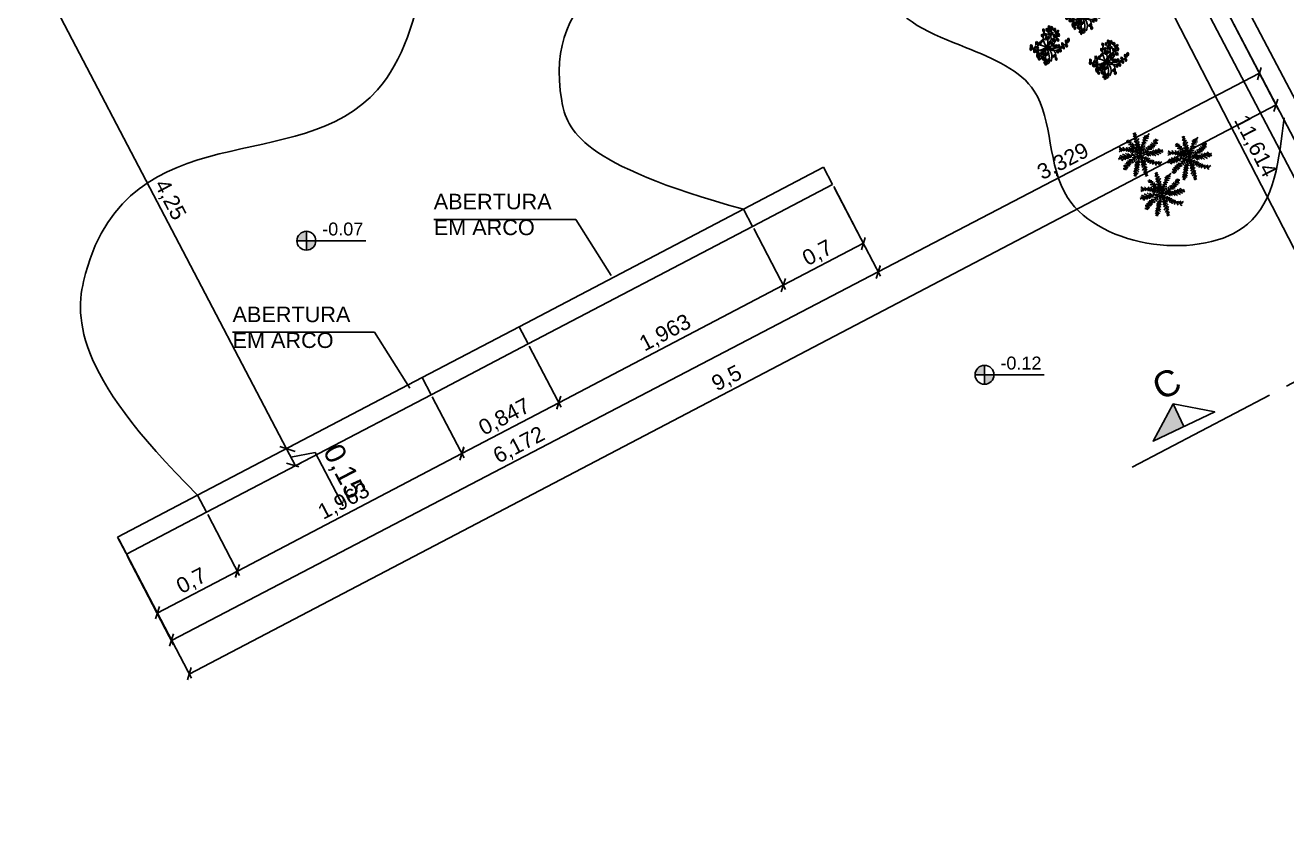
# Model space of a CAD drawing. Header units: millimetres. Extents: x 313 to 493, y 47 to 181.
# Drawn here: x 368.95 to 378.72, y 72.95 to 79.1 of the extents above; entities that cross this region are included whole.
import ezdxf

# ---------------------------------------------------------------- set-up
doc = ezdxf.new("R2010")
doc.units = ezdxf.units.MM
doc.header["$LTSCALE"] = 0.05
doc.header["$MEASUREMENT"] = 0
doc.header["$PDMODE"] = 3
doc.linetypes.add('ACAD_ISO03W100', pattern=[30, 12, -18])
doc.linetypes.add('ACAD_ISO04W100', pattern=[30, 24, -3, 0, -3])
for name, color, linetype in [('01', 1, 'Continuous'), ('02', 2, 'Continuous'), ('03', 3, 'Continuous'), ('05', 5, 'Continuous'), ('1', 1, 'Continuous'), ('BAN', 13, 'Continuous'), ('CORTE', 6, 'ACAD_ISO04W100'), ('TRACEJADO', 7, 'ACAD_ISO03W100'), ('VE', 82, 'Continuous'), ('VEGETAÇÃO', 112, 'Continuous')]:
    doc.layers.add(name, color=color, linetype=linetype)
doc.styles.get("Standard").update_dxf_attribs({"font": 'arial.ttf'})
doc.dimstyles.new('ISO-25', dxfattribs={"dimscale": 0.04, "dimtxt": 4, "dimasz": 2.5, "dimexe": 1.25, "dimexo": 0.625, "dimtad": 1, "dimdec": 3, "dimtxsty": 'Standard', "dimblk": 'OBLIQUE', "dimcen": 2.5, "dimadec": 0, "dimazin": 0, "dimtfac": 1, "dimtdec": 3, "dimtmove": 0, "dimatfit": 3, "dimldrblk": 'OBLIQUE', "dimfxl": 1, "dimarcsym": 0})

# ---------------------------------------------------------------- blocks, each defined once
blk = doc.blocks.new('_Oblique')
at = {"layer": 'TRACEJADO', "color": 0, "lineweight": -2}
blk.add_line((-0.5, -0.5), (0.5, 0.5), dxfattribs=at)
blk = doc.blocks.new('*D86')
at = {"layer": 'BAN', "color": 0}
blk.add_arc((376.1914, 83.4832), 0.268, 297.63819, 90, dxfattribs=at)
at = {"layer": 'Defpoints', "color": 0}
for p in [(376.1914, 84.0446), (376.1914, 83.4832), (376.1914, 83.4832), (376.454, 83.4294), (379.4742, 77.214)]:
    blk.add_point(p, dxfattribs=at)
at = {"layer": 'BAN', "color": 0, "xscale": 0.075, "yscale": 0.075, "zscale": 0.075}
for p, rotation in [((376.1914, 83.7512), 180), ((376.3158, 83.2457), 207.6381895532806)]:
    blk.add_blockref('_Oblique', p, dxfattribs=dict(at, rotation=rotation))
at = {"layer": 'BAN', "color": 0, "insert": (376.5294, 83.5663), "char_height": 0.12, "attachment_point": 5, "rotation": 283.81909}
blk.add_mtext('152°', dxfattribs=at)
blk = doc.blocks.new('*D89')
at = {"layer": 'BAN', "color": 0}
for p, q in [((376.0248, 83.4376), (375.8877, 83.3657)), ((375.9209, 83.3831), (379.2207, 77.0813)), ((379.3247, 77.1357), (379.1875, 77.0639))]:
    blk.add_line(p, q, dxfattribs=at)
at = {"layer": 'Defpoints', "color": 0}
for p in [(376.0414, 83.4463), (379.2207, 77.0813), (379.3413, 77.1444)]:
    blk.add_point(p, dxfattribs=at)
at = {"layer": 'BAN', "color": 0, "xscale": 0.075, "yscale": 0.075, "zscale": 0.075}
for p, rotation in [((375.9209, 83.3831), 117.6381895532819), ((379.2207, 77.0813), 297.6381895532819)]:
    blk.add_blockref('_Oblique', p, dxfattribs=dict(at, rotation=rotation))
at = {"layer": 'BAN', "color": 0, "insert": (377.6513, 80.2744), "char_height": 0.12, "attachment_point": 5, "rotation": 297.63819}
blk.add_mtext('7,114', dxfattribs=at)
blk = doc.blocks.new('*D90')
at = {"layer": 'BAN', "color": 0}
for p, q in [((376.0137, 83.4319), (375.6956, 83.2679)), ((381.0509, 72.9624), (375.7289, 83.285)), ((381.3357, 73.1093), (381.0176, 72.9453))]:
    blk.add_line(p, q, dxfattribs=at)
at = {"layer": 'Defpoints', "color": 0}
for p in [(376.0304, 83.4405), (375.7289, 83.285), (381.3524, 73.1179)]:
    blk.add_point(p, dxfattribs=at)
at = {"layer": 'BAN', "color": 0, "xscale": 0.075, "yscale": 0.075, "zscale": 0.075}
for p, rotation in [((375.7289, 83.285), 117.274179148683), ((381.0509, 72.9624), 297.2741791486831)]:
    blk.add_blockref('_Oblique', p, dxfattribs=dict(at, rotation=rotation))
at = {"layer": 'BAN', "color": 0, "insert": (378.4707, 78.1654), "char_height": 0.12, "attachment_point": 5, "rotation": 297.27418}
blk.add_mtext('11,614', dxfattribs=at)
blk = doc.blocks.new('veg_4')
at = {"layer": 'VEGETAÇÃO'}
h = blk.add_hatch(color=1, dxfattribs=at)
edge = h.paths.add_edge_path()
edge.add_ellipse((0.123, 0.2), major_axis=(0.0372, 0.0405), ratio=0.833333, start_angle=272.3395, end_angle=383.3629)
edge.add_ellipse((0.143, 0.248), major_axis=(0.00121, 0.00132), ratio=0.833333, start_angle=23.3629, end_angle=107.1376)
edge.add_ellipse((0.195, 0.227), major_axis=(0.0455, 0.0495), ratio=0.833333, start_angle=107.1376, end_angle=191.571)
edge = h.paths.add_edge_path()
edge.add_ellipse((0.212, 0.116), major_axis=(0.0372, 0.0405), ratio=0.833333, start_angle=43.8385, end_angle=154.8618)
edge.add_ellipse((0.166, 0.093), major_axis=(0.00121, 0.00132), ratio=0.833333, start_angle=154.8618, end_angle=238.6366)
edge.add_ellipse((0.155, 0.149), major_axis=(0.0455, 0.0495), ratio=0.833333, start_angle=238.6366, end_angle=323.07)
edge = h.paths.add_edge_path()
edge.add_ellipse((0.086, 0.115), major_axis=(0.0372, 0.0405), ratio=0.833333, start_angle=272.3395, end_angle=383.3629)
edge.add_ellipse((0.106, 0.162), major_axis=(0.00121, 0.00132), ratio=0.833333, start_angle=23.3629, end_angle=107.1376)
edge.add_ellipse((0.158, 0.141), major_axis=(0.0455, 0.0495), ratio=0.833333, start_angle=107.1376, end_angle=191.571)
edge = h.paths.add_edge_path()
edge.add_ellipse((-0.189, -0.139), major_axis=(0.208, 0.227), ratio=0.833333, start_angle=353.8297, end_angle=358.7026, ccw=False)
edge.add_ellipse((0.069, 0.113), major_axis=(0.0372, 0.0405), ratio=0.833333, start_angle=190.0326, end_angle=204.4039)
edge.add_ellipse((0.05, 0.065), major_axis=(0.00121, 0.00132), ratio=0.833333, start_angle=204.4039, end_angle=288.1787)
edge.add_ellipse((-0.002, 0.085), major_axis=(0.0455, 0.0495), ratio=0.833333, start_angle=288.1787, end_angle=372.6121)
edge.add_ellipse((0.069, 0.113), major_axis=(0.0372, 0.0405), ratio=0.833333, start_angle=93.3806, end_angle=162.4997)
h = blk.add_hatch(color=1, dxfattribs=at)
edge = h.paths.add_edge_path()
edge.add_ellipse((0.604, -0.157), major_axis=(0.0455, 0.0495), ratio=0.833333, start_angle=107.1376, end_angle=191.571)
edge.add_ellipse((0.533, -0.184), major_axis=(0.0372, 0.0405), ratio=0.833333, start_angle=272.3395, end_angle=383.3629)
edge.add_ellipse((0.553, -0.136), major_axis=(0.00121, 0.00132), ratio=0.833333, start_angle=23.3629, end_angle=107.1376)
edge = h.paths.add_edge_path()
edge.add_ellipse((0.581, -0.058), major_axis=(0.0372, 0.0405), ratio=0.833333, start_angle=93.3806, end_angle=204.4039)
edge.add_ellipse((0.562, -0.106), major_axis=(0.00121, 0.00132), ratio=0.833333, start_angle=204.4039, end_angle=288.1787)
edge.add_ellipse((0.51, -0.086), major_axis=(0.0455, 0.0495), ratio=0.833333, start_angle=288.1787, end_angle=372.6121)
edge = h.paths.add_edge_path()
edge.add_ellipse((0.211, -0.192), major_axis=(0.0372, 0.0405), ratio=0.833333, start_angle=272.3395, end_angle=383.3629)
edge.add_ellipse((0.231, -0.144), major_axis=(0.00121, 0.00132), ratio=0.833333, start_angle=23.3629, end_angle=107.1376)
edge.add_ellipse((0.283, -0.165), major_axis=(0.0455, 0.0495), ratio=0.833333, start_angle=107.1376, end_angle=191.571)
edge = h.paths.add_edge_path()
edge.add_ellipse((0.386, -0.011), major_axis=(0.0455, 0.0495), ratio=0.833333, start_angle=107.1376, end_angle=191.571)
edge.add_ellipse((0.315, -0.038), major_axis=(0.0372, 0.0405), ratio=0.833333, start_angle=272.3395, end_angle=383.3629)
edge.add_ellipse((0.335, 0.01), major_axis=(0.00121, 0.00132), ratio=0.833333, start_angle=23.3629, end_angle=107.1376)
edge = h.paths.add_edge_path()
edge.add_ellipse((0.153, -0.12), major_axis=(0.0372, 0.0405), ratio=0.833333, start_angle=272.3395, end_angle=383.3629)
edge.add_ellipse((0.173, -0.072), major_axis=(0.00121, 0.00132), ratio=0.833333, start_angle=23.3629, end_angle=107.1376)
edge.add_ellipse((0.225, -0.093), major_axis=(0.0455, 0.0495), ratio=0.833333, start_angle=107.1376, end_angle=191.571)
h = blk.add_hatch(color=1, dxfattribs=at)
edge = h.paths.add_edge_path()
edge.add_ellipse((-0.206, -0.301), major_axis=(0.0455, 0.0495), ratio=0.833333, start_angle=107.1376, end_angle=191.571)
edge.add_ellipse((-0.278, -0.327), major_axis=(0.0372, 0.0405), ratio=0.833333, start_angle=272.3395, end_angle=383.3629)
edge.add_ellipse((-0.258, -0.28), major_axis=(0.00121, 0.00132), ratio=0.833333, start_angle=23.3629, end_angle=107.1376)
edge = h.paths.add_edge_path()
edge.add_ellipse((-0.263, -0.202), major_axis=(0.0455, 0.0495), ratio=0.833333, start_angle=238.6366, end_angle=323.07)
edge.add_ellipse((-0.206, -0.235), major_axis=(0.0372, 0.0405), ratio=0.833333, start_angle=43.8385, end_angle=154.8618)
edge.add_ellipse((-0.252, -0.258), major_axis=(0.00121, 0.00132), ratio=0.833333, start_angle=154.8618, end_angle=238.6366)
edge = h.paths.add_edge_path()
edge.add_ellipse((-0.037, -0.414), major_axis=(0.0372, 0.0405), ratio=0.833333, start_angle=272.3395, end_angle=383.3629)
edge.add_ellipse((-0.017, -0.366), major_axis=(0.00121, 0.00132), ratio=0.833333, start_angle=23.3629, end_angle=107.1376)
edge.add_ellipse((0.034, -0.387), major_axis=(0.0455, 0.0495), ratio=0.833333, start_angle=107.1376, end_angle=191.571)
h = blk.add_hatch(color=1, dxfattribs=at)
edge = h.paths.add_edge_path()
edge.add_ellipse((0.227, -0.417), major_axis=(0.0372, 0.0405), ratio=0.833333, start_angle=225.3065, end_angle=336.3299)
edge.add_ellipse((0.273, -0.394), major_axis=(0.00121, 0.00132), ratio=0.833333, start_angle=336.3299, end_angle=420.1046)
edge.add_ellipse((0.286, -0.45), major_axis=(0.0455, 0.0495), ratio=0.833333, start_angle=60.1046, end_angle=144.538)
edge = h.paths.add_edge_path()
edge.add_ellipse((0.341, -0.489), major_axis=(0.0455, 0.0495), ratio=0.833333, start_angle=107.1376, end_angle=191.571)
edge.add_ellipse((0.269, -0.516), major_axis=(0.0372, 0.0405), ratio=0.833333, start_angle=272.3395, end_angle=383.3629)
edge.add_ellipse((0.289, -0.468), major_axis=(0.00121, 0.00132), ratio=0.833333, start_angle=23.3629, end_angle=107.1376)
edge = h.paths.add_edge_path()
edge.add_ellipse((0.085, -0.647), major_axis=(0.0455, 0.0495), ratio=0.833333, start_angle=60.1046, end_angle=144.538)
edge.add_ellipse((0.026, -0.615), major_axis=(0.0372, 0.0405), ratio=0.833333, start_angle=225.3065, end_angle=336.3299)
edge.add_ellipse((0.072, -0.591), major_axis=(0.00121, 0.00132), ratio=0.833333, start_angle=336.3299, end_angle=420.1046)
edge = h.paths.add_edge_path()
edge.add_ellipse((-0.005, -0.571), major_axis=(0.0372, 0.0405), ratio=0.833333, start_angle=225.3065, end_angle=336.3299)
edge.add_ellipse((0.041, -0.548), major_axis=(0.00121, 0.00132), ratio=0.833333, start_angle=336.3299, end_angle=420.1046)
edge.add_ellipse((0.054, -0.604), major_axis=(0.0455, 0.0495), ratio=0.833333, start_angle=60.1046, end_angle=144.538)
at = {"layer": 'VEGETAÇÃO', "color": 82}
for centre, major_axis, start_param, end_param in [((0.152, 0.304), (0.0372, 0.0405), 1.629798, 3.567521), ((0.081, 0.276), (0.0455, 0.0495), 5.029667, 6.503308), ((-0.008, 0.097), (0.0455, 0.0495), 1.869905, 3.343546), ((-0.079, 0.07), (0.0372, 0.0405), 4.753222, 6.690944), ((0.012, 0.225), (0.0372, 0.0405), 1.629798, 3.567521), ((-0.189, -0.139), (0.208, 0.227), 5.925192, 6.54651), ((0.426, 0.125), (0.334, 0.363), 2.047813, 2.543694), ((0.061, -0.223), (0.173, 0.188), 0.985249, 1.211928), ((-0.06, 0.197), (0.0455, 0.0495), 5.029667, 6.503308), ((0.076, 0.017), (0.0372, 0.0405), 1.448434, 2.52686), ((0.076, 0.017), (0.0372, 0.0405), 2.52686, 3.386156), ((0.099, 0.237), (0.0372, 0.0405), 1.629798, 3.567521), ((0.003, 0.002), (0.0455, 0.0495), 5.521856, 6.321943), ((0.003, 0.002), (0.0455, 0.0495), 4.848302, 5.521856), ((-0.189, -0.139), (0.208, 0.227), 5.079858, 5.925192), ((-0.087, -0.033), (0.193, 0.21), 4.583109, 5.499352), ((0.028, 0.209), (0.0455, 0.0495), 5.029667, 6.503308), ((-0.087, -0.033), (0.193, 0.21), 5.499352, 6.416074), ((0.076, 0.017), (0.174, 0.189), 4.949562, 7.08079), ((0.148, 0.029), (0.0455, 0.0495), 1.656113, 2.456737), ((0.148, 0.029), (0.0455, 0.0495), 2.456737, 3.129754), ((0.076, 0.017), (0.0372, 0.0405), 4.53943, 5.30105), ((0.076, 0.017), (0.0372, 0.0405), 5.30105, 6.477152), ((0.221, 0.288), (0.0372, 0.0405), 1.629798, 3.567521), ((0.149, 0.26), (0.0455, 0.0495), 5.029667, 6.503308), ((0.348, -0.221), (0.208, 0.227), 0.714181, 1.389356), ((0.275, -0.029), (0.0455, 0.0495), 1.656113, 2.087601), ((0.284, 0.09), (0.0372, 0.0405), 1.629798, 3.567521), ((0.203, -0.04), (0.0372, 0.0405), 5.174936, 6.477152), ((0.296, 0.243), (0.0372, 0.0405), 1.629798, 3.567521), ((0.213, 0.061), (0.0455, 0.0495), 5.029667, 6.503308), ((0.225, 0.215), (0.0455, 0.0495), 5.029667, 6.503308), ((0.277, 0.195), (0.00121, 0.00132), 3.567521, 5.029667), ((0.359, 0.166), (0.0372, 0.0405), 0.765126, 2.702849), ((0.312, 0.143), (0.00121, 0.00132), 2.702849, 4.164995), ((0.301, 0.2), (0.0455, 0.0495), 4.164995, 5.638636), ((0.392, 0.116), (0.0372, 0.0405), 1.629798, 3.567521), ((0.32, 0.088), (0.0455, 0.0495), 5.029667, 6.503308), ((0.372, 0.068), (0.00121, 0.00132), 3.567521, 5.029667), ((0.639, -0.012), (0.0372, 0.0405), 1.629798, 3.567521), ((0.568, -0.04), (0.0455, 0.0495), 5.029667, 6.503308), ((-0.294, -0.243), (0.0455, 0.0495), 1.869905, 3.343546), ((-0.297, -0.176), (0.0372, 0.0405), 1.629798, 3.567521), ((-0.366, -0.27), (0.0372, 0.0405), 4.753222, 6.690944), ((-0.368, -0.204), (0.0455, 0.0495), 5.029667, 6.503308), ((-0.104, -0.003), (0.208, 0.227), 3.088661, 3.734362), ((-0.096, -0.015), (0.208, 0.227), 3.088661, 3.707368), ((-0.305, -0.739), (0.432, 0.47), 0.554412, 0.698053), ((-0.161, -0.096), (0.0372, 0.0405), 1.629798, 3.567521), ((-0.132, -0.319), (0.0455, 0.0495), 1.869905, 3.343546), ((-0.232, -0.124), (0.0455, 0.0495), 5.029667, 6.503308), ((-0.126, -0.22), (0.0455, 0.0495), 1.869905, 3.119336), ((-0.183, -0.298), (0.00121, 0.00132), 0.407759, 1.869905), ((-0.203, -0.346), (0.0372, 0.0405), 0.098546, 0.407759), ((-0.18, -0.144), (0.00121, 0.00132), 3.567521, 5.029667), ((-0.178, -0.199), (0.00121, 0.00132), 0.407759, 1.869905), ((-0.198, -0.247), (0.0372, 0.0405), 0.115686, 0.407759), ((-0.126, -0.22), (0.0455, 0.0495), 3.119336, 3.343546), ((0.061, -0.223), (0.173, 0.188), 2.421179, 2.567912), ((-0.104, -0.003), (0.208, 0.227), 3.734362, 4.555313), ((-0.096, -0.015), (0.208, 0.227), 3.707368, 4.555313), ((-0.203, -0.346), (0.0372, 0.0405), 5.265404, 6.381731), ((0.061, -0.223), (0.173, 0.188), 1.782722, 2.143097), ((-0.198, -0.247), (0.0372, 0.0405), 4.753222, 6.398871), ((-0.305, -0.739), (0.432, 0.47), 0.151827, 0.554412), ((-0.079, -0.107), (0.0372, 0.0405), 1.629798, 2.512954), ((-0.079, -0.107), (0.0372, 0.0405), 2.512954, 3.567521), ((-0.15, -0.135), (0.0455, 0.0495), 6.247694, 6.503308), ((0.061, -0.223), (0.173, 0.188), 1.462425, 1.613832), ((-0.15, -0.135), (0.0455, 0.0495), 5.029667, 6.247694), ((-0.098, -0.155), (0.00121, 0.00132), 3.567521, 5.029667), ((-0.268, -0.149), (0.263, 0.287), 4.490143, 5.168516), ((-0.029, -0.067), (0.0372, 0.0405), 2.070067, 2.702849), ((-0.075, -0.089), (0.00121, 0.00132), 2.702849, 4.164995), ((-0.029, -0.067), (0.0372, 0.0405), 0.765126, 2.070067), ((-0.087, -0.033), (0.0455, 0.0495), 4.164995, 5.549789), ((0.027, -0.273), (0.0455, 0.0495), 1.869905, 3.343546), ((-0.087, -0.033), (0.0455, 0.0495), 5.549789, 5.638636), ((-0.024, -0.252), (0.00121, 0.00132), 0.407759, 1.869905), ((-0.044, -0.3), (0.0372, 0.0405), 4.753222, 6.690944), ((0.426, 0.125), (0.334, 0.363), 2.543694, 3.014421), ((0.478, -0.315), (0.334, 0.363), 2.047813, 2.544905), ((0.049, -0.028), (0.00121, 0.00132), 3.386156, 4.848302), ((0.056, -0.031), (0.00121, 0.00132), 3.567521, 5.029667), ((0.014, -0.494), (0.208, 0.227), 6.063034, 6.966713), ((0.076, 0.017), (0.174, 0.189), 3.917902, 4.949562), ((0.303, 0.255), (0.365, 0.398), 3.465529, 3.943075), ((-0.695, -0.686), (0.611, 0.666), 5.668207, 5.955464), ((-0.088, -0.496), (0.208, 0.227), 5.726134, 6.54651), ((0.348, -0.221), (0.208, 0.227), 1.389356, 2.180833), ((0.296, -0.01), (0.208, 0.227), 3.088661, 3.871495), ((0.275, -0.029), (0.0455, 0.0495), 2.087601, 3.129754), ((0.06, -0.221), (0.173, 0.188), 6.173282, 6.379874), ((0.203, -0.04), (0.0372, 0.0405), 4.53943, 5.174936), ((0.014, -0.494), (0.208, 0.227), 5.500061, 6.063034), ((0.296, -0.01), (0.208, 0.227), 3.871495, 4.555313), ((0.303, 0.255), (0.365, 0.398), 3.943075, 4.701854), ((0.253, -0.198), (0.0455, 0.0495), 4.848302, 6.321943), ((0.38, -0.306), (0.0455, 0.0495), 1.869905, 3.343546), ((0.329, -0.285), (0.00121, 0.00132), 0.407759, 1.869905), ((0.309, -0.333), (0.0372, 0.0405), 4.753222, 6.690944), ((0.397, -0.169), (0.0372, 0.0405), 1.629798, 3.567521), ((0.326, -0.197), (0.0455, 0.0495), 5.029667, 6.503308), ((0.378, -0.217), (0.00121, 0.00132), 3.567521, 5.029667), ((0.45, -0.285), (0.0455, 0.0495), 1.869905, 3.343546), ((0.398, -0.264), (0.00121, 0.00132), 0.407759, 1.869905), ((0.378, -0.311), (0.0372, 0.0405), 4.753222, 6.690944), ((0.491, -0.125), (0.0372, 0.0405), 1.629798, 3.567521), ((0.42, -0.153), (0.0455, 0.0495), 5.029667, 6.503308), ((0.527, -0.205), (0.0455, 0.0495), 1.869905, 3.343546), ((0.472, -0.173), (0.00121, 0.00132), 3.567521, 5.029667), ((0.475, -0.184), (0.00121, 0.00132), 0.407759, 1.869905), ((-0.13, -0.409), (0.0455, 0.0495), 1.869905, 3.343546), ((-0.268, -0.149), (0.263, 0.287), 4.192798, 4.490143), ((-0.181, -0.388), (0.00121, 0.00132), 0.407759, 1.869905), ((-0.201, -0.436), (0.0372, 0.0405), 4.753222, 6.690944), ((-0.203, -0.346), (0.0372, 0.0405), 4.753222, 5.265404), ((0.061, -0.223), (0.173, 0.188), 2.796039, 2.951783), ((-0.083, -0.487), (0.0455, 0.0495), 1.869905, 3.343546), ((-0.078, -0.377), (0.0455, 0.0495), 2.286016, 3.343546), ((-0.078, -0.377), (0.0455, 0.0495), 1.869905, 2.286016), ((-0.134, -0.466), (0.00121, 0.00132), 0.407759, 1.869905), ((-0.154, -0.514), (0.0372, 0.0405), 4.753222, 6.690944), ((-0.129, -0.355), (0.00121, 0.00132), 0.407759, 1.869905), ((-0.149, -0.403), (0.0372, 0.0405), 5.079348, 6.690944), ((-0.149, -0.403), (0.0372, 0.0405), 4.753222, 5.079348), ((0.061, -0.223), (0.173, 0.188), 3.189929, 3.489448), ((-0.02, -0.341), (0.0455, 0.0495), 1.869905, 3.343546), ((-0.071, -0.32), (0.00121, 0.00132), 0.407759, 1.869905), ((-0.091, -0.368), (0.0372, 0.0405), 4.753222, 6.690944), ((-0.072, -0.488), (0.0372, 0.0405), 4.53943, 6.090652), ((-0.072, -0.488), (0.0372, 0.0405), 6.090652, 6.477152), ((0.036, -0.527), (0.0455, 0.0495), 1.049024, 2.522665), ((-0.022, -0.495), (0.0372, 0.0405), 3.932341, 5.870063), ((-0.037, -0.414), (0.0372, 0.0405), 4.753222, 6.690944), ((0.024, -0.471), (0.00121, 0.00132), 5.870063, 7.332209), ((0.478, -0.315), (0.334, 0.363), 2.544905, 3.014421), ((0.106, -0.4), (0.0455, 0.0495), 1.049024, 2.522665), ((0.048, -0.368), (0.0372, 0.0405), 3.932341, 5.870063), ((0.141, -0.554), (0.0455, 0.0495), 1.049024, 2.522665), ((0.082, -0.522), (0.0372, 0.0405), 3.932341, 5.870063), ((0.094, -0.344), (0.00121, 0.00132), 5.870063, 7.332209), ((-0.695, -0.686), (0.611, 0.666), 5.445173, 5.668207), ((0.128, -0.498), (0.00121, 0.00132), 5.870063, 7.332209), ((-0.088, -0.496), (0.208, 0.227), 5.079858, 5.726134)]:
    blk.add_ellipse(centre, major_axis=major_axis, ratio=0.833333, start_param=start_param, end_param=end_param, dxfattribs=at)
at = {"layer": 'VEGETAÇÃO', "color": 74}
for centre, major_axis, start_param, end_param in [((0.069, 0.113), (0.0372, 0.0405), 1.629798, 3.567521), ((-0.002, 0.085), (0.0455, 0.0495), 5.029667, 6.503308), ((0.05, 0.065), (0.00121, 0.00132), 3.567521, 5.029667), ((0.061, -0.223), (0.173, 0.188), 0.722024, 0.820187), ((0.158, 0.141), (0.0455, 0.0495), 1.869905, 3.343546), ((0.105, 0.061), (0.00121, 0.00132), 0.193967, 1.656113), ((0.106, 0.162), (0.00121, 0.00132), 0.407759, 1.869905), ((0.086, 0.115), (0.0372, 0.0405), 4.753222, 6.690944), ((0.195, 0.227), (0.0455, 0.0495), 1.869905, 3.343546), ((0.143, 0.248), (0.00121, 0.00132), 0.407759, 1.869905), ((0.123, 0.2), (0.0372, 0.0405), 4.753222, 6.690944), ((0.212, 0.116), (0.0372, 0.0405), 0.765126, 2.702849), ((0.166, 0.093), (0.00121, 0.00132), 2.702849, 4.164995), ((0.155, 0.149), (0.0455, 0.0495), 4.164995, 5.638636), ((0.201, 0.24), (0.00121, 0.00132), 3.567521, 5.029667), ((0.232, 0.004), (0.00121, 0.00132), 0.193967, 1.656113), ((0.265, 0.041), (0.00121, 0.00132), 3.567521, 5.029667), ((0.386, -0.011), (0.0455, 0.0495), 1.869905, 3.343546), ((0.335, 0.01), (0.00121, 0.00132), 0.407759, 1.869905), ((0.315, -0.038), (0.0372, 0.0405), 4.753222, 6.690944), ((-0.206, -0.301), (0.0455, 0.0495), 1.869905, 3.343546), ((-0.258, -0.28), (0.00121, 0.00132), 0.407759, 1.869905), ((-0.206, -0.235), (0.0372, 0.0405), 0.765126, 2.702849), ((-0.278, -0.327), (0.0372, 0.0405), 4.753222, 6.690944), ((-0.252, -0.258), (0.00121, 0.00132), 2.702849, 4.164995), ((-0.263, -0.202), (0.0455, 0.0495), 4.164995, 5.638636), ((0.225, -0.093), (0.0455, 0.0495), 1.869905, 3.343546), ((0.173, -0.072), (0.00121, 0.00132), 0.407759, 1.869905), ((0.153, -0.12), (0.0372, 0.0405), 4.753222, 6.690944), ((0.283, -0.165), (0.0455, 0.0495), 1.869905, 3.343546), ((0.231, -0.144), (0.00121, 0.00132), 0.407759, 1.869905), ((0.211, -0.192), (0.0372, 0.0405), 4.753222, 6.690944), ((0.325, -0.183), (0.0372, 0.0405), 1.538956, 3.203699), ((0.325, -0.183), (0.0372, 0.0405), 3.203699, 3.386156), ((0.325, -0.183), (0.0372, 0.0405), 1.448434, 1.538956), ((0.298, -0.228), (0.00121, 0.00132), 3.386156, 4.848302), ((0.455, -0.232), (0.0372, 0.0405), 4.753222, 6.690944), ((0.581, -0.058), (0.0372, 0.0405), 1.629798, 3.567521), ((0.604, -0.157), (0.0455, 0.0495), 1.869905, 3.343546), ((0.51, -0.086), (0.0455, 0.0495), 5.029667, 6.503308), ((0.553, -0.136), (0.00121, 0.00132), 0.407759, 1.869905), ((0.533, -0.184), (0.0372, 0.0405), 4.753222, 6.690944), ((0.562, -0.106), (0.00121, 0.00132), 3.567521, 5.029667), ((0.62, -0.06), (0.00121, 0.00132), 3.567521, 5.029667), ((0.001, -0.477), (0.0455, 0.0495), 1.761799, 3.129754), ((0.001, -0.477), (0.0455, 0.0495), 1.656113, 1.761799), ((-0.043, -0.444), (0.00121, 0.00132), 0.193967, 1.656113), ((0.034, -0.387), (0.0455, 0.0495), 1.869905, 3.343546), ((0.054, -0.604), (0.0455, 0.0495), 1.049024, 2.522665), ((-0.005, -0.571), (0.0372, 0.0405), 3.932341, 5.870063), ((0.085, -0.647), (0.0455, 0.0495), 1.049024, 2.522665), ((0.026, -0.615), (0.0372, 0.0405), 3.932341, 5.870063), ((0.041, -0.548), (0.00121, 0.00132), 5.870063, 7.332209), ((0.072, -0.591), (0.00121, 0.00132), 5.870063, 7.332209), ((0.286, -0.45), (0.0455, 0.0495), 1.049024, 2.522665), ((0.227, -0.417), (0.0372, 0.0405), 3.932341, 5.870063), ((0.273, -0.394), (0.00121, 0.00132), 5.870063, 7.332209), ((0.341, -0.489), (0.0455, 0.0495), 1.869905, 3.343546), ((0.289, -0.468), (0.00121, 0.00132), 0.407759, 1.869905), ((0.269, -0.516), (0.0372, 0.0405), 4.753222, 6.690944)]:
    blk.add_ellipse(centre, major_axis=major_axis, ratio=0.833333, start_param=start_param, end_param=end_param, dxfattribs=at)
at = {"layer": 'VEGETAÇÃO', "color": 82}
blk.add_ellipse((0.062, -0.219), major_axis=(0.0122, 0.0133), ratio=0.833333, dxfattribs=at)
blk.add_ellipse((0.062, -0.219), major_axis=(0.0122, 0.0133), ratio=0.833333, dxfattribs=at)
at = {"layer": 'VEGETAÇÃO'}
blk.add_ellipse((-0.017, -0.366), major_axis=(0.00121, 0.00132), ratio=0.833333, start_param=0.407759, end_param=1.869905, dxfattribs=at)
blk = doc.blocks.new('A$C296D26B3')
at = {"layer": 'VE', "color": 3}
for p, q in [((0.1315, 0.3019), (0.1153, 0.315)), ((0.1282, 0.3192), (0.1154, 0.3365)), ((0.1268, 0.3273), (0.1332, 0.3415)), ((0.1299, 0.3101), (0.1375, 0.3286)), ((0.1347, 0.287), (0.1477, 0.312)), ((0.1396, 0.2669), (0.1579, 0.2954)), ((0.2052, 0.282), (0.1936, 0.3063)), ((0.2125, 0.2959), (0.2034, 0.317)), ((0.2099, 0.2912), (0.2335, 0.2966)), ((0.2213, 0.3104), (0.2155, 0.3217)), ((0.2178, 0.3049), (0.2352, 0.3139)), ((0.0231, 0.2074), (0.006, 0.1913)), ((0.0279, 0.2124), (0.0064, 0.2278)), ((0.0396, 0.2131), (0.0177, 0.1954)), ((0.0483, 0.2132), (0.0352, 0.2291)), ((0.0632, 0.2126), (0.0377, 0.2001)), ((0.0808, 0.2104), (0.0585, 0.1961)), ((0.0798, 0.2719), (0.0604, 0.2751)), ((0.0717, 0.2117), (0.0615, 0.2285)), ((0.0884, 0.2604), (0.0643, 0.2638)), ((0.1015, 0.2058), (0.0733, 0.1945)), ((0.102, 0.2444), (0.0774, 0.2474)), ((0.0899, 0.2087), (0.0821, 0.2274)), ((0.0845, 0.2655), (0.0862, 0.2803)), ((0.1149, 0.2311), (0.0903, 0.2339)), ((0.114, 0.202), (0.0914, 0.1873)), ((0.0946, 0.2528), (0.0957, 0.2724)), ((0.1078, 0.204), (0.1, 0.2231)), ((0.1286, 0.2188), (0.1003, 0.2223)), ((0.106, 0.2401), (0.1083, 0.2618)), ((0.1275, 0.1968), (0.1064, 0.1828)), ((0.1224, 0.2242), (0.118, 0.251)), ((0.1189, 0.2002), (0.1181, 0.2159)), ((0.1366, 0.279), (0.1202, 0.2921)), ((0.1416, 0.2591), (0.1218, 0.2747)), ((0.1491, 0.2333), (0.1267, 0.2517)), ((0.1546, 0.2165), (0.1314, 0.2317)), ((0.1367, 0.2122), (0.1318, 0.2314)), ((0.1345, 0.1936), (0.1329, 0.2143)), ((0.1458, 0.2442), (0.16, 0.2722)), ((0.1474, 0.187), (0.1479, 0.2098)), ((0.1614, 0.1973), (0.1478, 0.204)), ((0.1528, 0.2219), (0.1644, 0.255)), ((0.1578, 0.2072), (0.1691, 0.235)), ((0.1639, 0.1941), (0.1752, 0.2219)), ((0.1775, 0.1839), (0.1703, 0.2022)), ((0.1824, 0.2166), (0.1752, 0.2349)), ((0.186, 0.2347), (0.1772, 0.2493)), ((0.1812, 0.2088), (0.204, 0.2178)), ((0.1911, 0.248), (0.1838, 0.2663)), ((0.1845, 0.2255), (0.2081, 0.2321)), ((0.1895, 0.2432), (0.2082, 0.2464)), ((0.1972, 0.2644), (0.1916, 0.286)), ((0.1934, 0.1835), (0.1916, 0.2087)), ((0.1944, 0.2573), (0.2157, 0.2632)), ((0.2028, 0.2771), (0.2261, 0.2797)), ((0.2091, 0.1923), (0.2056, 0.2177)), ((0.225, 0.2039), (0.2165, 0.2274)), ((0.2166, 0.1975), (0.2398, 0.1944)), ((0.2393, 0.2159), (0.2302, 0.2374)), ((0.235, 0.2121), (0.2588, 0.2107)), ((0.2385, 0.177), (0.2543, 0.1957)), ((0.2516, 0.2275), (0.2415, 0.2413)), ((0.2457, 0.2218), (0.2726, 0.2207)), ((0.2614, 0.2379), (0.2492, 0.2537)), ((0.253, 0.179), (0.2738, 0.2062)), ((0.2708, 0.249), (0.2571, 0.2631)), ((0.2573, 0.2334), (0.2831, 0.2333)), ((0.2669, 0.2442), (0.2937, 0.2459)), ((0.2808, 0.2621), (0.268, 0.2729)), ((0.289, 0.2741), (0.273, 0.2821)), ((0.2733, 0.1828), (0.2939, 0.2108)), ((0.2759, 0.2555), (0.3043, 0.2585)), ((0.2946, 0.2831), (0.2812, 0.2886)), ((0.2843, 0.267), (0.3006, 0.2669)), ((0.2902, 0.1867), (0.3165, 0.2187)), ((0.2921, 0.2791), (0.3077, 0.2809)), ((0.3133, 0.1932), (0.326, 0.2107)), ((0.3235, 0.1965), (0.3456, 0.1892)), ((0.3301, 0.1988), (0.3422, 0.2098)), ((0.0133, 0.1431), (0.0013, 0.1321)), ((0.0267, 0.1445), (0.0054, 0.1514)), ((0.0417, 0.1521), (0.0118, 0.1628)), ((0.0301, 0.1487), (0.0175, 0.1312)), ((0.0533, 0.1552), (0.0269, 0.1232)), ((0.0621, 0.1573), (0.0313, 0.1733)), ((0.0702, 0.1591), (0.0496, 0.1311)), ((0.079, 0.1609), (0.054, 0.1811)), ((0.0862, 0.1085), (0.0603, 0.1086)), ((0.0905, 0.1629), (0.0696, 0.1357)), ((0.0977, 0.1201), (0.0709, 0.1212)), ((0.0934, 0.1633), (0.0716, 0.1797)), ((0.082, 0.104), (0.0943, 0.0882)), ((0.1085, 0.1298), (0.0846, 0.1312)), ((0.105, 0.1649), (0.0892, 0.1462)), ((0.0919, 0.1144), (0.1019, 0.1006)), ((0.1224, 0.1668), (0.098, 0.1791)), ((0.1269, 0.1444), (0.1037, 0.1475)), ((0.1041, 0.126), (0.1133, 0.1045)), ((0.141, 0.1539), (0.1174, 0.1574)), ((0.1185, 0.138), (0.127, 0.1145)), ((0.1417, 0.1901), (0.1243, 0.1785)), ((0.1487, 0.1068), (0.1281, 0.0924)), ((0.1533, 0.1208), (0.131, 0.1069)), ((0.1554, 0.1626), (0.134, 0.1677)), ((0.1343, 0.1496), (0.1378, 0.1242)), ((0.1564, 0.1816), (0.1349, 0.1674)), ((0.1462, 0.098), (0.1572, 0.0691)), ((0.1498, 0.1593), (0.1516, 0.1341)), ((0.1506, 0.113), (0.163, 0.0866)), ((0.1568, 0.1303), (0.1659, 0.1069)), ((0.1625, 0.1664), (0.1624, 0.1438)), ((0.174, 0.1654), (0.1624, 0.1438)), ((0.1783, 0.1546), (0.1726, 0.1272)), ((0.1857, 0.1347), (0.1744, 0.1069)), ((0.1907, 0.12), (0.1791, 0.0869)), ((0.1821, 0.1446), (0.1957, 0.1379)), ((0.1838, 0.1582), (0.2085, 0.1745)), ((0.188, 0.1793), (0.2094, 0.1742)), ((0.1889, 0.1254), (0.2121, 0.1102)), ((0.1944, 0.1086), (0.2168, 0.0902)), ((0.1974, 0.1462), (0.2167, 0.1541)), ((0.2037, 0.1413), (0.2011, 0.1207)), ((0.2025, 0.188), (0.2261, 0.1845)), ((0.21, 0.1368), (0.2334, 0.1463)), ((0.2145, 0.1745), (0.2363, 0.1581)), ((0.2176, 0.1318), (0.2153, 0.1162)), ((0.2213, 0.1764), (0.237, 0.1952)), ((0.2221, 0.129), (0.2472, 0.1389)), ((0.2278, 0.1258), (0.2316, 0.1055)), ((0.2296, 0.1764), (0.2513, 0.16)), ((0.2336, 0.1228), (0.2635, 0.1282)), ((0.2444, 0.1176), (0.2483, 0.0978)), ((0.2501, 0.1786), (0.2718, 0.1622)), ((0.2529, 0.1141), (0.2776, 0.1237)), ((0.2616, 0.111), (0.2682, 0.0926)), ((0.2644, 0.181), (0.2895, 0.1608)), ((0.2698, 0.1085), (0.2972, 0.1156)), ((0.2814, 0.1846), (0.3122, 0.1686)), ((0.2842, 0.1049), (0.2939, 0.0867)), ((0.2928, 0.1032), (0.3178, 0.1162)), ((0.3018, 0.1898), (0.3317, 0.1791)), ((0.3044, 0.1016), (0.3224, 0.0823)), ((0.3161, 0.1007), (0.3369, 0.1136)), ((0.0513, 0.0628), (0.0358, 0.061)), ((0.0675, 0.0864), (0.0392, 0.0834)), ((0.0592, 0.0749), (0.0428, 0.075)), ((0.0489, 0.0588), (0.0623, 0.0533)), ((0.0766, 0.0977), (0.0497, 0.096)), ((0.0544, 0.0678), (0.0704, 0.0598)), ((0.0626, 0.0798), (0.0755, 0.069)), ((0.0726, 0.0929), (0.0863, 0.0788)), ((0.1383, 0.0601), (0.1193, 0.0371)), ((0.1365, 0.0455), (0.1193, 0.0196)), ((0.1419, 0.0803), (0.1223, 0.0575)), ((0.1352, 0.0284), (0.1229, 0.0031)), ((0.1349, 0.0197), (0.1426, 0.0109)), ((0.1357, 0.0372), (0.1514, 0.0196)), ((0.1375, 0.0545), (0.1572, 0.0342)), ((0.1408, 0.0747), (0.1572, 0.0487)), ((0.1977, 0.0977), (0.1835, 0.0697)), ((0.2039, 0.075), (0.1855, 0.0465)), ((0.2088, 0.0549), (0.1958, 0.0299)), ((0.2018, 0.0828), (0.2217, 0.0672)), ((0.2136, 0.0318), (0.206, 0.0133)), ((0.2069, 0.0629), (0.2232, 0.0498)), ((0.2167, 0.0146), (0.2102, 0.0004)), ((0.212, 0.04), (0.2282, 0.0269)), ((0.2153, 0.0227), (0.2281, 0.0054))]:
    blk.add_line(p, q, dxfattribs=at)
for centre, radius, start, end in [((0.8291, 0.4447), 0.712, 188.51596, 202.60606), ((0.4561, 0.1581), 0.2799, 141.34229, 176.98796), ((0.0468, 0.0075), 0.2058, 52.59883, 101.76339), ((0.3117, 0.4359), 0.284, 212.12182, 234.73491), ((0.0493, 0.4284), 0.2851, 295.43508, 330.98697), ((0.1832, 0.6129), 0.4394, 273.42053, 291.38919), ((0.1603, -0.271), 0.4394, 93.42053, 111.38919), ((0.2942, -0.0865), 0.2851, 115.43508, 150.98697), ((0.459, 0.013), 0.3242, 156.19444, 182.29873), ((-0.4856, -0.1028), 0.712, 8.51596, 22.60606), ((0.3268, 0.3061), 0.2058, 221.07899, 270.24355), ((0.2342, -0.035), 0.1572, 124.45608, 133.28906)]:
    blk.add_arc(centre, radius, start, end, dxfattribs=at)
blk = doc.blocks.new('Plantas_4')
at = {"layer": 'VEGETAÇÃO'}
for p in [(-0.3525, -0.0514), (0.0255, -0.0786), (-0.1844, -0.3589)]:
    blk.add_blockref('A$C296D26B3', p, dxfattribs=at)
blk = doc.blocks.new('*D234')
at = {"layer": 'BAN', "color": 0}
for p, q in [((369.4641, 79.8328), (368.969, 79.5736)), ((369.0022, 79.591), (370.9737, 75.8259)), ((370.9903, 75.8346), (371.007, 75.8433))]:
    blk.add_line(p, q, dxfattribs=at)
at = {"layer": 'Defpoints', "color": 0}
for p in [(369.4807, 79.8415), (370.9737, 75.8259), (370.9737, 75.8259)]:
    blk.add_point(p, dxfattribs=at)
at = {"layer": 'BAN', "color": 0, "xscale": 0.075, "yscale": 0.075, "zscale": 0.075}
for p, rotation in [((369.0022, 79.591), 117.638189553303), ((370.9737, 75.8259), 297.638189553303)]:
    blk.add_blockref('_Oblique', p, dxfattribs=dict(at, rotation=rotation))
at = {"layer": 'BAN', "color": 0, "insert": (370.0685, 77.7506), "char_height": 0.12, "attachment_point": 5, "rotation": 297.63819}
blk.add_mtext('4,25', dxfattribs=at)
blk = doc.blocks.new('*D235')
at = {"layer": 'BAN', "color": 0}
for p, q in [((370.9737, 75.8259), (371.0433, 75.693)), ((370.9959, 75.8375), (371.018, 75.8491)), ((371.0085, 75.7595), (371.1968, 75.7958)), ((371.0655, 75.7046), (371.0876, 75.7162)), ((371.1968, 75.7958), (371.4133, 75.3823))]:
    blk.add_line(p, q, dxfattribs=at)
at = {"layer": 'Defpoints', "color": 0}
for p in [(370.9737, 75.8259), (371.0433, 75.693), (371.0433, 75.693)]:
    blk.add_point(p, dxfattribs=at)
at = {"layer": 'BAN', "color": 0, "xscale": 0.1, "yscale": 0.1, "zscale": 0.1}
for p, rotation in [((370.9737, 75.8259), 117.638189553303), ((371.0433, 75.693), 297.638189553303)]:
    blk.add_blockref('_Oblique', p, dxfattribs=dict(at, rotation=rotation))
at = {"layer": 'BAN', "color": 0, "insert": (371.4124, 75.6453), "char_height": 0.16, "attachment_point": 5, "rotation": 297.63819}
blk.add_mtext('0,15', dxfattribs=at)
blk = doc.blocks.new('*D236')
at = {"layer": 'BAN', "color": 0}
for p, q in [((375.2128, 77.8551), (375.4597, 77.3836)), ((374.5927, 77.5304), (374.8396, 77.0588)), ((375.4423, 77.4168), (374.8222, 77.0921))]:
    blk.add_line(p, q, dxfattribs=at)
at = {"layer": 'Defpoints', "color": 0}
for p in [(375.2041, 77.8717), (374.584, 77.547), (374.8222, 77.0921)]:
    blk.add_point(p, dxfattribs=at)
at = {"layer": 'BAN', "color": 0, "xscale": 0.075, "yscale": 0.075, "zscale": 0.075}
for p, rotation in [((375.4423, 77.4168), 27.63818955327828), ((374.8222, 77.0921), 207.6381895532783)]:
    blk.add_blockref('_Oblique', p, dxfattribs=dict(at, rotation=rotation))
at = {"layer": 'BAN', "color": 0, "insert": (375.0901, 77.3349), "char_height": 0.12, "attachment_point": 5, "rotation": 27.63819}
blk.add_mtext('0,7', dxfattribs=at)
blk = doc.blocks.new('*D237')
at = {"layer": 'BAN', "color": 0}
for p, q in [((374.5927, 77.5304), (374.8396, 77.0588)), ((374.8222, 77.0921), (373.0834, 76.1816)), ((372.8538, 76.6199), (373.1008, 76.1483))]:
    blk.add_line(p, q, dxfattribs=at)
at = {"layer": 'Defpoints', "color": 0}
for p in [(374.584, 77.547), (372.8451, 76.6365), (373.0834, 76.1816)]:
    blk.add_point(p, dxfattribs=at)
at = {"layer": 'BAN', "color": 0, "xscale": 0.075, "yscale": 0.075, "zscale": 0.075}
for p, rotation in [((374.8222, 77.0921), 27.63818955327828), ((373.0834, 76.1816), 207.6381895532783)]:
    blk.add_blockref('_Oblique', p, dxfattribs=dict(at, rotation=rotation))
at = {"layer": 'BAN', "color": 0, "insert": (373.9106, 76.7173), "char_height": 0.12, "attachment_point": 5, "rotation": 27.63819}
blk.add_mtext('1,963', dxfattribs=at)
blk = doc.blocks.new('*D238')
at = {"layer": 'BAN', "color": 0}
for p, q in [((372.8538, 76.6199), (373.1008, 76.1483)), ((372.1038, 76.2271), (372.3507, 75.7556)), ((373.0834, 76.1816), (372.3333, 75.7888))]:
    blk.add_line(p, q, dxfattribs=at)
at = {"layer": 'Defpoints', "color": 0}
for p in [(372.8451, 76.6365), (372.0951, 76.2437), (372.3333, 75.7888)]:
    blk.add_point(p, dxfattribs=at)
at = {"layer": 'BAN', "color": 0, "xscale": 0.075, "yscale": 0.075, "zscale": 0.075}
for p, rotation in [((373.0834, 76.1816), 27.63818955327828), ((372.3333, 75.7888), 207.6381895532783)]:
    blk.add_blockref('_Oblique', p, dxfattribs=dict(at, rotation=rotation))
at = {"layer": 'BAN', "color": 0, "insert": (372.6662, 76.0657), "char_height": 0.12, "attachment_point": 5, "rotation": 27.63819}
blk.add_mtext('0,847', dxfattribs=at)
blk = doc.blocks.new('*D239')
at = {"layer": 'BAN', "color": 0}
for p, q in [((372.1038, 76.2271), (372.3507, 75.7556)), ((372.3333, 75.7888), (370.5945, 74.8783)), ((370.3649, 75.3166), (370.6119, 74.8451))]:
    blk.add_line(p, q, dxfattribs=at)
at = {"layer": 'Defpoints', "color": 0}
for p in [(372.0951, 76.2437), (370.3562, 75.3332), (370.5945, 74.8783)]:
    blk.add_point(p, dxfattribs=at)
at = {"layer": 'BAN', "color": 0, "xscale": 0.075, "yscale": 0.075, "zscale": 0.075}
for p, rotation in [((372.3333, 75.7888), 27.63818955327828), ((370.5945, 74.8783), 207.6381895532783)]:
    blk.add_blockref('_Oblique', p, dxfattribs=dict(at, rotation=rotation))
at = {"layer": 'BAN', "color": 0, "insert": (371.4217, 75.414), "char_height": 0.12, "attachment_point": 5, "rotation": 27.63819}
blk.add_mtext('1,963', dxfattribs=at)
blk = doc.blocks.new('*D240')
at = {"layer": 'BAN', "color": 0}
for p, q in [((370.3649, 75.3166), (370.6119, 74.8451)), ((369.739, 75.003), (369.9917, 74.5203)), ((370.5945, 74.8783), (369.9743, 74.5536))]:
    blk.add_line(p, q, dxfattribs=at)
at = {"layer": 'Defpoints', "color": 0}
for p in [(370.3562, 75.3332), (369.7303, 75.0196), (369.9743, 74.5536)]:
    blk.add_point(p, dxfattribs=at)
at = {"layer": 'BAN', "color": 0, "xscale": 0.075, "yscale": 0.075, "zscale": 0.075}
for p, rotation in [((370.5945, 74.8783), 27.63818955327828), ((369.9743, 74.5536), 207.6381895532783)]:
    blk.add_blockref('_Oblique', p, dxfattribs=dict(at, rotation=rotation))
at = {"layer": 'BAN', "color": 0, "insert": (370.2423, 74.7964), "char_height": 0.12, "attachment_point": 5, "rotation": 27.63819}
blk.add_mtext('0,7', dxfattribs=at)
blk = doc.blocks.new('*D241')
at = {"layer": 'BAN', "color": 0}
for p, q in [((378.0912, 79.5317), (378.655, 78.455)), ((370.2216, 74.0813), (378.6376, 78.4882)), ((369.6752, 75.1248), (370.239, 74.0481))]:
    blk.add_line(p, q, dxfattribs=at)
at = {"layer": 'Defpoints', "color": 0}
for p in [(378.0825, 79.5483), (378.6376, 78.4882), (369.6665, 75.1414)]:
    blk.add_point(p, dxfattribs=at)
at = {"layer": 'BAN', "color": 0, "xscale": 0.075, "yscale": 0.075, "zscale": 0.075}
for p, rotation in [((378.6376, 78.4882), 27.63818955327804), ((370.2216, 74.0813), 207.638189553278)]:
    blk.add_blockref('_Oblique', p, dxfattribs=dict(at, rotation=rotation))
at = {"layer": 'BAN', "color": 0, "insert": (374.3875, 76.3653), "char_height": 0.12, "attachment_point": 5, "rotation": 27.63819}
blk.add_mtext('9,5', dxfattribs=at)
blk = doc.blocks.new('*D242')
at = {"layer": 'BAN', "color": 0}
for p, q in [((375.2186, 77.844), (375.5746, 77.1608)), ((370.0835, 74.3419), (375.5573, 77.194)), ((369.7448, 74.9919), (370.1008, 74.3086))]:
    blk.add_line(p, q, dxfattribs=at)
at = {"layer": 'Defpoints', "color": 0}
for p in [(375.2099, 77.8607), (375.5573, 77.194), (369.7361, 75.0085)]:
    blk.add_point(p, dxfattribs=at)
at = {"layer": 'BAN', "color": 0, "xscale": 0.075, "yscale": 0.075, "zscale": 0.075}
for p, rotation in [((375.5573, 77.194), 27.52215499254314), ((370.0835, 74.3419), 207.5221549925431)]:
    blk.add_blockref('_Oblique', p, dxfattribs=dict(at, rotation=rotation))
at = {"layer": 'BAN', "color": 0, "insert": (372.7784, 75.8485), "char_height": 0.12, "attachment_point": 5, "rotation": 27.52215}
blk.add_mtext('6,172', dxfattribs=at)
blk = doc.blocks.new('*D243')
at = {"layer": 'BAN', "color": 0}
for p, q in [((375.5573, 77.194), (378.5097, 78.7324)), ((378.5154, 78.7216), (378.5271, 78.6992)), ((375.2186, 77.844), (375.5746, 77.1608))]:
    blk.add_line(p, q, dxfattribs=at)
at = {"layer": 'Defpoints', "color": 0}
for p in [(378.5067, 78.7383), (378.5097, 78.7324), (375.2099, 77.8607)]:
    blk.add_point(p, dxfattribs=at)
at = {"layer": 'BAN', "color": 0, "xscale": 0.075, "yscale": 0.075, "zscale": 0.075}
for p, rotation in [((378.5097, 78.7324), 27.52215499254312), ((375.5573, 77.194), 207.5221549925431)]:
    blk.add_blockref('_Oblique', p, dxfattribs=dict(at, rotation=rotation))
at = {"layer": 'BAN', "color": 0, "insert": (376.9915, 78.0438), "char_height": 0.12, "attachment_point": 5, "rotation": 27.52215}
blk.add_mtext('3,329', dxfattribs=at)

msp = doc.modelspace()

# ---------------------------------------------------------------- hatches: boundary and pattern name
at = {"layer": '01'}
h = msp.add_hatch(color=256, dxfattribs=at)
h.paths.add_polyline_path([(371.1285, 77.4357), (371.1285, 77.5086, 0.414214), (371.0555, 77.4357)])
h.paths.add_polyline_path([(371.2015, 77.4357), (371.1285, 77.4357), (371.1285, 77.3627, 0.414214)])
h = msp.add_hatch(color=256, dxfattribs=at)
h.paths.add_polyline_path([(376.3805, 76.398), (376.3805, 76.471, 0.414214), (376.3075, 76.398)])
h.paths.add_polyline_path([(376.4535, 76.398), (376.3805, 76.398), (376.3805, 76.325, 0.414214)])
msp.add_hatch(color=256, dxfattribs=at).paths.add_polyline_path([(377.9246, 75.9974), (377.8414, 76.1731), (377.6856, 75.8843)])

# ---------------------------------------------------------------- linework, layer by layer
for p, q in [((371.1285, 77.3627), (371.1285, 77.5086)), ((371.0555, 77.4357), (371.589, 77.4357)), ((376.3075, 76.398), (376.841, 76.398)), ((376.3805, 76.325), (376.3805, 76.471)), ((377.8414, 76.1731), (377.9246, 75.9974))]:
    msp.add_line(p, q, dxfattribs=at)
msp.add_lwpolyline([(377.8414, 76.1731), (377.6856, 75.8843), (378.1636, 76.1105)], close=True, dxfattribs=at)
for centre in [(371.1285, 77.4357), (376.3805, 76.398)]:
    msp.add_circle(centre, 0.073, dxfattribs=at)
at = {"layer": '02'}
for points in [[(374.1629, 82.2689), (374.5223, 81.7896), (374.4449, 80.9135), (373.9856, 79.6438), (372.754, 79.3529), (373.2446, 78.0279), (374.5144, 77.6799)], [(371.6872, 80.9805), (372.0465, 80.5012), (372.1304, 79.5687), (371.4985, 77.7536), (369.4298, 78.5704), (369.3064, 76.4329), (370.2867, 75.4661)]]:
    msp.add_open_spline(points, degree=3, knots=[0.002109, 0.002109, 0.002109, 0.002109, 0.788794, 1.44822, 3.522511, 4.047492, 4.047492, 4.047492, 4.047492], dxfattribs=at)
msp.add_spline([(374.4449, 81.4288), (374.5739, 80.4497), (375.0381, 80.4497), (375.2702, 80.7331), (375.4761, 81.1181), (376.0197, 81.0346), (376.3018, 80.0889), (375.8385, 79.9204), (375.6312, 79.3674), (376.2342, 78.9324), (376.766, 78.5944), (377.0238, 77.7699), (378.4165, 77.5637), (378.7001, 78.3883)], degree=3, dxfattribs=at)
at = {"layer": '03', "extrusion": (0, 0, -1)}
for p, q in [((372.7756, 76.7694), (374.5144, 77.6799)), ((374.584, 77.547), (372.8451, 76.6365)), ((370.2867, 75.4661), (372.0255, 76.3766)), ((372.0951, 76.2437), (370.3562, 75.3332))]:
    msp.add_line(p, q, dxfattribs=at)
at = {"layer": '05'}
for p, q in [((376.1914, 83.4832), (379.4742, 77.214)), ((378.0192, 79.6692), (381.4288, 73.1579)), ((374.5144, 77.6799), (375.1345, 78.0046)), ((375.1345, 78.0046), (375.2041, 77.8717)), ((374.584, 77.547), (375.2041, 77.8717)), ((374.5144, 77.6799), (374.584, 77.547)), ((372.0255, 76.3766), (372.7756, 76.7694)), ((372.7756, 76.7694), (372.8451, 76.6365)), ((372.0951, 76.2437), (372.8451, 76.6365)), ((372.0255, 76.3766), (372.0951, 76.2437)), ((369.6665, 75.1414), (370.2867, 75.4661)), ((370.2867, 75.4661), (370.3562, 75.3332)), ((369.7361, 75.0085), (370.3562, 75.3332)), ((369.6665, 75.1414), (369.7303, 75.0196))]:
    msp.add_line(p, q, dxfattribs=at)
at = {"layer": '1'}
for p, q in [((373.2146, 77.6009), (372.1151, 77.6009)), ((373.4895, 77.1678), (373.2146, 77.6009)), ((371.6563, 76.727), (370.5569, 76.727)), ((371.9312, 76.294), (371.6563, 76.727))]:
    msp.add_line(p, q, dxfattribs=at)
at = {"layer": 'CORTE'}
msp.add_line((377.5231, 75.6825), (393.2917, 83.9395), dxfattribs=at)

# ---------------------------------------------------------------- block references
at = {"layer": '01', "xscale": 0.3069261019267628, "yscale": 0.3069261019267771, "zscale": 0.3069261019267794}
for p in [(377.1181, 79.2376), (376.843, 78.9994), (377.3015, 78.8894)]:
    msp.add_blockref('veg_4', p, dxfattribs=at)
at = {"layer": '01'}
msp.add_blockref('Plantas_4', (377.7696, 77.9838), dxfattribs=at)

# ---------------------------------------------------------------- texts
at = {"layer": '01', "char_height": 0.1, "attachment_point": 1}
for s, insert in [('-0.07', (371.2512, 77.5766)), ('-0.12', (376.5032, 76.5389))]:
    msp.add_mtext(s, dxfattribs=dict(at, insert=insert))
at = {"layer": '01', "insert": (377.6564, 76.3763), "char_height": 0.2, "attachment_point": 1, "rotation": 25.32235}
msp.add_mtext('C', dxfattribs=at)
at = {"layer": '03', "char_height": 0.12, "width": 1.0798, "attachment_point": 1}
for insert in [(372.1151, 77.7995), (370.5569, 76.9257)]:
    msp.add_mtext('ABERTURA\\PEM ARCO', dxfattribs=dict(at, insert=insert))

# ---------------------------------------------------------------- dimensions: what is measured, and where the dimension line sits
at = {"layer": 'BAN'}
dim = msp.add_angular_dim_2l(base=(376.454, 83.4294), line1=((376.1914, 83.4832), (379.4742, 77.214)), line2=((376.1914, 84.0446), (376.1914, 83.4832)), dimstyle='ISO-25', override={"dimscale": 0.03, "dimdec": 0, "dimazin": 2, "dimtmove": 1}, dxfattribs=at)
dim.commit()
dim.dimension.update_dxf_attribs({"geometry": '*D86', "text_midpoint": (376.5294, 83.5663)})
for p1, p2, distance, picture, middle in [((381.3524, 73.1179), (376.0304, 83.4405), 0.3392, '*D90', (378.4707, 78.1654)), ((376.0414, 83.4463), (379.3413, 77.1444), -0.1361, '*D89', (377.6513, 80.2744)), ((369.6665, 75.1414), (378.0825, 79.5483), -1.1966, '*D241', (374.3875, 76.3653)), ((369.7361, 75.0085), (375.2099, 77.8607), -0.7517, '*D242', (372.7784, 75.8485))]:
    dim = msp.add_aligned_dim(p1=p1, p2=p2, distance=distance, dimstyle='ISO-25', override={"dimscale": 0.03, "dimtmove": 1}, dxfattribs=at)
    dim.commit()
    dim.dimension.update_dxf_attribs({"geometry": picture, "text_midpoint": middle})
for base, p1, p2, angle, override, picture, middle in [((370.9737, 75.8259), (369.4807, 79.8415), (370.9737, 75.8259), 117.63819, {"dimscale": 0.03, "dimtmove": 1}, '*D234', (370.0685, 77.7506)), ((378.5097, 78.7324), (375.2099, 77.8607), (378.5067, 78.7383), 207.52215, {"dimscale": 0.03, "dimtmove": 1}, '*D243', (376.9915, 78.0438)), ((374.8222, 77.0921), (375.2041, 77.8717), (374.584, 77.547), 27.63819, {"dimscale": 0.03, "dimtmove": 1}, '*D236', (375.0901, 77.3349)), ((373.0834, 76.1816), (374.584, 77.547), (372.8451, 76.6365), 27.63819, {"dimscale": 0.03, "dimtmove": 1}, '*D237', (373.9106, 76.7173)), ((372.3333, 75.7888), (372.8451, 76.6365), (372.0951, 76.2437), 27.63819, {"dimscale": 0.03, "dimtmove": 1}, '*D238', (372.6662, 76.0657)), ((370.5945, 74.8783), (372.0951, 76.2437), (370.3562, 75.3332), 27.63819, {"dimscale": 0.03, "dimtmove": 1}, '*D239', (371.4217, 75.414)), ((371.0433, 75.693), (370.9737, 75.8259), (371.0433, 75.693), 117.63819, {"dimtmove": 1}, '*D235', (371.3157, 75.8299)), ((369.9743, 74.5536), (370.3562, 75.3332), (369.7303, 75.0196), 27.63819, {"dimscale": 0.03, "dimtmove": 1}, '*D240', (370.2423, 74.7964))]:
    dim = msp.add_linear_dim(base=base, p1=p1, p2=p2, angle=angle, dimstyle='ISO-25', override=override, dxfattribs=at)
    dim.commit()
    dim.dimension.update_dxf_attribs({"geometry": picture, "text_midpoint": middle})

doc.saveas('drawing.dxf')
